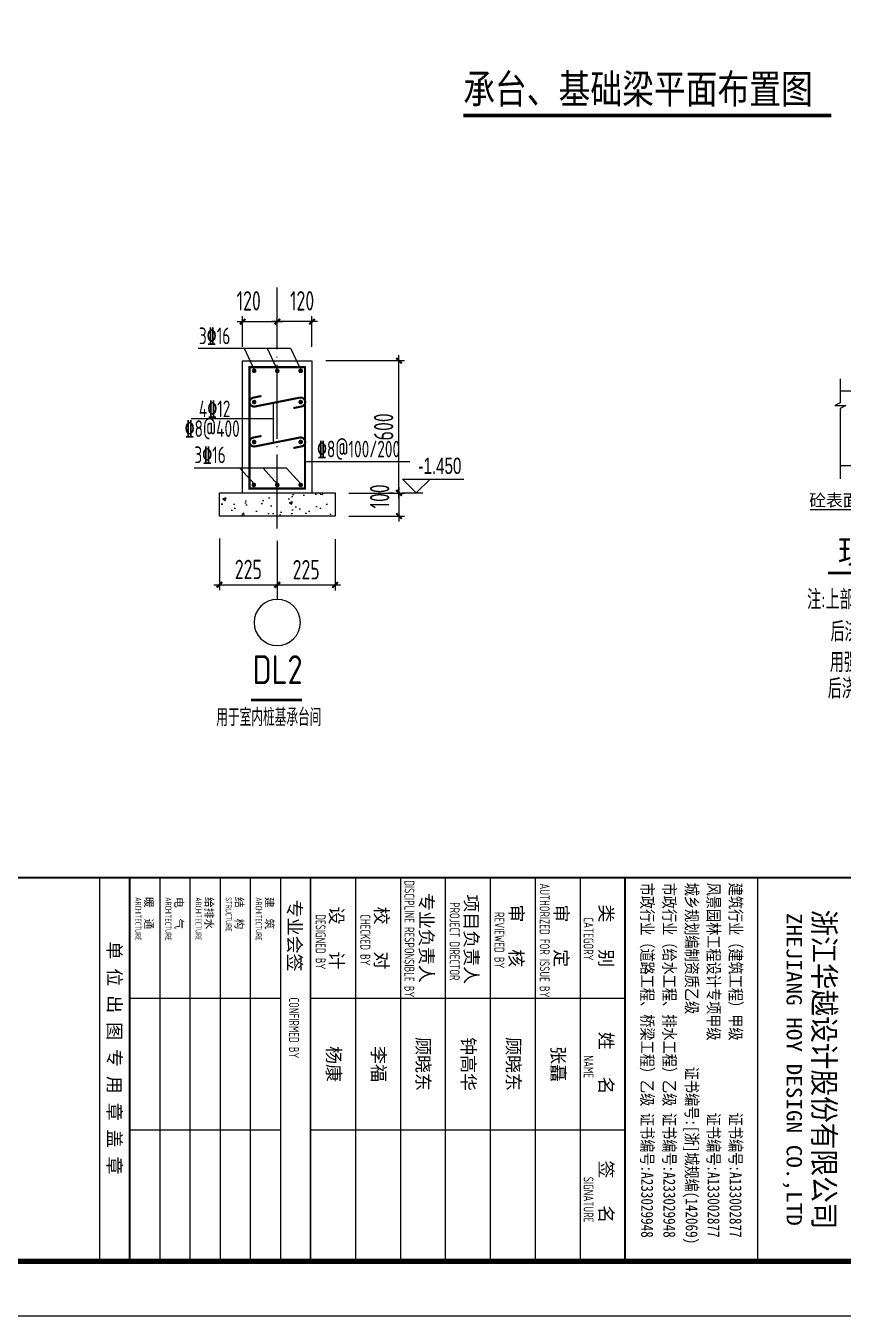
# Model space of a CAD drawing. Extents: x 14475413 to 15955882, y -732572 to -282951.
# Drawn here: x 14684534 to 14706913, y -624250 to -588937 of the extents above; entities that cross this region are included whole.
import ezdxf
from ezdxf.enums import TextEntityAlignment as Align

# ---------------------------------------------------------------- set-up
doc = ezdxf.new("R2010")
doc.units = 0
doc.header["$LTSCALE"] = 1000
doc.header["$MEASUREMENT"] = 0
doc.linetypes.add('DOTE', pattern=[2.42, 2, -0.2, 0.02, -0.2])
for name, color, linetype in [('3T_WOOD', 21, 'Continuous'), ('AXIS', 3, 'Continuous'), ('AXIS_TEXT', 7, 'Continuous'), ('COLU_DE_DIM', 3, 'Continuous'), ('dim', 7, 'Continuous'), ('DIM_SYMB', 3, 'Continuous'), ('DOTE', 1, 'DOTE'), ('LZ_DIM', 3, 'Continuous'), ('LZ_HATCH', 253, 'Continuous'), ('LZ_LINE', 7, 'Continuous'), ('LZ_OTHER', 7, 'Continuous'), ('LZ_STEEL', 1, 'Continuous'), ('PUB_TEXT', 7, 'Continuous'), ('PUB_TITLE', 4, 'Continuous'), ('REIN', 1, 'Continuous'), ('TEXT', 7, 'Continuous'), ('THICK', 6, 'Continuous'), ('TK', 4, 'Continuous'), ('梁__实线', 4, 'Continuous'), ('灰土垫层', 215, 'Continuous'), ('表格', 7, 'Continuous')]:
    doc.layers.add(name, color=color, linetype=linetype)
doc.styles.add('-宋体', font='', dxfattribs={"width": 0.8})
doc.styles.add('COMPLEX', font='COMPLEX')
doc.styles.add('HT', font='simhei.ttf', dxfattribs={"width": 0.8})
doc.styles.add('TSSD_Dimension', font='Tssdeng.shx', dxfattribs={"width": 0.7, "bigfont": 'hztxt.shx'})
doc.styles.add('TSSD_REIN', font='tssdeng.shx', dxfattribs={"width": 0.7, "bigfont": 'tssdchn.shx'})
doc.styles.add('图签宋体', font='', dxfattribs={"height": 300})
doc.styles.add('图签黑体', font='simhei.ttf', dxfattribs={"height": 550})
doc.styles.add('天和', font='天和字符.shx', dxfattribs={"width": 0.7, "bigfont": '天和汉字.shx'})
doc.styles.add('宋体', font='', dxfattribs={"width": 0.8})
doc.styles.get('-宋体').set_extended_font_data('SimSun')
doc.styles.get('图签宋体').set_extended_font_data('NSimSun')
doc.styles.get('宋体').set_extended_font_data('SimSun')
doc.dimstyles.new('TSSD_25_150', dxfattribs={"dimtxt": 525, "dimasz": 150, "dimexe": 150, "dimexo": 375, "dimgap": 150, "dimtad": 1, "dimdec": 0, "dimlfac": 0.166667, "dimzin": 0, "dimdsep": 46, "dimtxsty": 'TSSD_Dimension', "dimblk": 'ARCHTICK', "dimblk1": 'ARCHTICK', "dimblk2": 'ARCHTICK', "dimcen": 0, "dimdle": 150, "dimclrt": 7, "dimadec": 0, "dimazin": 0, "dimtfac": 1, "dimtdec": 0, "dimtix": 1, "dimtmove": 2, "dimatfit": 3, "dimfxl": 0, "dimtolj": 1, "dimtzin": 0, "dimarcsym": 0})

# ---------------------------------------------------------------- blocks, each defined once
blk = doc.blocks.new('GeYuanFrame_62714837', base_point=(20.09, 4.53))
at = {"layer": 'PUB_TITLE'}
for points in [[(1013.09, 235.33), (1013.09, 292.73)], [(1037.09, 235.33), (1037.09, 292.73)], [(1013.09, 202.33), (1013.09, 229.83)], [(1037.09, 202.33), (1037.09, 229.83)]]:
    blk.add_lwpolyline(points, dxfattribs=at)
at = {"layer": 'TK'}
for p, q in [((991.09, 316.93), (1061.09, 316.93)), ((991.09, 284.53), (1061.09, 284.53)), ((991.09, 276.33), (1061.09, 276.33)), ((991.09, 268.13), (1061.09, 268.13)), ((991.09, 259.93), (1061.09, 259.93)), ((991.09, 251.73), (1061.09, 251.73)), ((991.09, 243.53), (1061.09, 243.53)), ((991.09, 235.33), (1061.09, 235.33)), ((991.09, 235.33), (1061.09, 235.33))]:
    blk.add_line(p, q, dxfattribs=at)
blk.add_lwpolyline([(20.09, 4.53), (20.09, 598.53), (1071.09, 598.53), (1071.09, 4.53)], close=True, dxfattribs=at)
at = {"layer": 'TK', "const_width": 1}
blk.add_lwpolyline([(45.09, 588.53), (1061.09, 588.53), (1061.09, 14.53), (45.09, 14.53)], close=True, dxfattribs=at)
at = {"layer": 'TK'}
for points, const_width in [([(991.09, 588.53), (991.09, 14.53)], 0.4), ([(991.09, 292.73), (1061.09, 292.73)], 0.35), ([(991.09, 292.73), (1061.09, 292.73)], 0.35), ([(991.09, 235.33), (1061.09, 235.33)], 0.35), ([(991.09, 202.33), (1061.09, 202.33)], 0.35)]:
    blk.add_lwpolyline(points, dxfattribs=dict(at, const_width=const_width))
for points in [[(991.09, 292.73), (1061.09, 292.73)], [(991.09, 235.33), (1061.09, 235.33)], [(991.09, 229.83), (1061.09, 229.83)], [(991.09, 224.33), (1061.09, 224.33)], [(991.09, 218.83), (1061.09, 218.83)], [(991.09, 213.33), (1061.09, 213.33)], [(991.09, 207.83), (1061.09, 207.83)], [(991.09, 202.33), (1061.09, 202.33)], [(991.09, 196.83), (1061.09, 196.83)]]:
    blk.add_lwpolyline(points, dxfattribs=at)
for s, height, style, width, p in [('浙江华越设计股份有限公司', 3.96, 'HT', 0.9, (1026.07, 329.16)), ('ZHEJIANG HOY DESIGN CO.,LTD', 2.8, '图签黑体', 1.11, (1026.06, 323.29))]:
    blk.add_text(s, height=height, dxfattribs=dict(at, style=style, width=width)).set_placement(p, align=Align.MIDDLE)
for s, height, style, width, p in [('建筑行业（建筑工程）甲级           证书编号:A133002877', 2.2, '-宋体', 0.8, (992, 311.83)), ('风景园林工程设计专项甲级           证书编号:A133002877', 2.2, '-宋体', 0.8, (992, 307.81)), ('城乡规划编制资质乙级        证书编号:[浙]城规编(142069)', 2.2, '-宋体', 0.8, (992, 303.82)), ('市政行业（给水工程、排水工程）乙级 证书编号:A233029948', 2.2, '-宋体', 0.8, (992, 299.74)), ('市政行业（道路工程、桥梁工程）乙级 证书编号:A233029948', 2.2, '-宋体', 0.8, (992, 295.69)), ('CATEGORY', 1.8, 'TSSD_REIN', 0.7, (998.32, 285.17)), ('NAME', 1.8, 'TSSD_REIN', 0.7, (1023.51, 285.17)), ('SIGNATURE', 1.8, 'TSSD_REIN', 0.7, (1045.66, 285.17)), ('AUTHORIZED FOR ISSUE BY', 1.8, 'TSSD_REIN', 0.7, (992.12, 277.17)), ('REVIEWED BY', 1.8, 'TSSD_REIN', 0.7, (997.36, 268.91)), ('PROJECT DIRECTOR', 1.8, 'TSSD_REIN', 0.7, (995.55, 260.74)), ('DISCIPLINE RESPONSIBLE BY', 1.8, 'TSSD_REIN', 0.7, (991.57, 252.48)), ('CHECKED BY', 1.8, 'TSSD_REIN', 0.7, (997.75, 244.44)), ('DESIGNED BY', 1.8, 'TSSD_REIN', 0.7, (997.76, 236.27)), ('CONFIRMED BY', 1.8, 'TSSD_REIN', 0.7, (1012.94, 231.42)), ('ARCHITECTURE', 1.08, 'TSSD_REIN', 0.7, (994.65, 225.34)), ('STRUCTURE', 1.08, 'TSSD_REIN', 0.7, (994.65, 219.84)), ('ARCHITECTURE', 1.08, 'TSSD_REIN', 0.7, (994.65, 214.34)), ('ARCHITECTURE', 1.08, 'TSSD_REIN', 0.7, (994.65, 208.84)), ('ARCHITECTURE', 1.08, 'TSSD_REIN', 0.7, (994.65, 203.34))]:
    blk.add_text(s, height=height, dxfattribs=dict(at, style=style, width=width)).set_placement(p)
at = {"layer": 'TK', "style": '图签宋体'}
for s, height, p in [('类   别', 2.4, (995.97, 288.09)), ('姓   名', 2.4, (1019.2, 288.09)), ('签   名', 2.4, (1042.68, 288.09)), ('审   定', 2.4, (995.97, 279.89)), ('审   核', 2.4, (995.97, 271.69)), ('项目负责人', 2.4, (994.13, 263.49)), ('专业负责人', 2.4, (993.89, 255.29)), ('校   对', 2.4, (996.38, 247.09)), ('设   计', 2.4, (996.36, 238.89)), ('专业会签', 2.4, (995.12, 231.24)), ('建  筑', 1.44, (994.61, 227.11)), ('结  构', 1.44, (994.61, 221.61)), ('给排水', 1.44, (994.61, 216.11)), ('电  气', 1.44, (994.61, 210.61)), ('暖  通', 1.44, (994.61, 205.11)), ('单 位 出 图 专 用 章 盖 章', 2.4, (1002.72, 198.35))]:
    blk.add_text(s, height=height, dxfattribs=at).set_placement(p)
at = {"layer": 'TK', "char_height": 2.4, "width": 24, "attachment_point": 5, "style": '图签宋体'}
for s, insert in [('张矗', (1025.09, 280.4)), ('顾晓东', (1025.09, 272.23)), ('钟高华', (1025.09, 264.03)), ('顾晓东', (1025.09, 255.76)), ('李福', (1025.09, 247.63)), ('杨康', (1025.09, 239.43))]:
    blk.add_mtext(s, dxfattribs=dict(at, insert=insert))
blk = doc.blocks.new('_ArchTick')
at = {"color": 0, "linetype": 'ByBlock', "const_width": 0.4}
blk.add_lwpolyline([(-0.5, -0.5), (0.5, 0.5)], dxfattribs=at)
blk = doc.blocks.new('*D575')
at = {"layer": 'COLU_DE_DIM', "color": 0, "lineweight": -2}
for p, q in [((14945894, -429581), (14947132, -429581)), ((14946044, -430260), (14946044, -429431)), ((14946982, -430260), (14946982, -429431))]:
    blk.add_line(p, q, dxfattribs=at)
at = {"layer": 'Defpoints', "color": 0}
for p in [(14946982, -429581), (14946044, -430635), (14946982, -430635)]:
    blk.add_point(p, dxfattribs=at)
at = {"layer": 'COLU_DE_DIM', "color": 0, "lineweight": -2, "xscale": 150, "yscale": 150, "zscale": 150, "rotation": 180}
blk.add_blockref('_ArchTick', (14946044, -429581), dxfattribs=at)
at = {"layer": 'COLU_DE_DIM', "color": 0, "lineweight": -2, "xscale": 150, "yscale": 150, "zscale": 150}
blk.add_blockref('_ArchTick', (14946982, -429581), dxfattribs=at)
at = {"layer": 'COLU_DE_DIM', "color": 7, "insert": (14946209, -429018), "char_height": 525, "attachment_point": 5, "style": 'TSSD_Dimension'}
blk.add_mtext('\\A1;120', dxfattribs=at)
blk = doc.blocks.new('*D576')
at = {"layer": 'COLU_DE_DIM', "color": 0, "lineweight": -2}
for p, q in [((14948294, -430635), (14950422, -430635)), ((14950272, -434362), (14950272, -430485)), ((14948919, -434212), (14950422, -434212))]:
    blk.add_line(p, q, dxfattribs=at)
at = {"layer": 'Defpoints', "color": 0}
for p in [(14947919, -430635), (14950272, -430635), (14948544, -434212)]:
    blk.add_point(p, dxfattribs=at)
at = {"layer": 'COLU_DE_DIM', "color": 0, "lineweight": -2, "xscale": 150, "yscale": 150, "zscale": 150}
for p, rotation in [((14950272, -430635), 90), ((14950272, -434212), 270)]:
    blk.add_blockref('_ArchTick', p, dxfattribs=dict(at, rotation=rotation))
at = {"layer": 'COLU_DE_DIM', "color": 7, "insert": (14949859, -432424), "char_height": 525, "attachment_point": 5, "rotation": 90, "style": 'TSSD_Dimension'}
blk.add_mtext('\\A1;600', dxfattribs=at)
blk = doc.blocks.new('*D577')
at = {"layer": 'COLU_DE_DIM', "color": 0, "lineweight": -2}
for p, q in [((14948069, -429581), (14946832, -429581)), ((14946982, -430260), (14946982, -429431)), ((14947919, -430260), (14947919, -429431))]:
    blk.add_line(p, q, dxfattribs=at)
at = {"layer": 'Defpoints', "color": 0}
for p in [(14946982, -429581), (14946982, -430635), (14947919, -430635)]:
    blk.add_point(p, dxfattribs=at)
at = {"layer": 'COLU_DE_DIM', "color": 0, "lineweight": -2, "xscale": 150, "yscale": 150, "zscale": 150, "rotation": 180}
blk.add_blockref('_ArchTick', (14946982, -429581), dxfattribs=at)
at = {"layer": 'COLU_DE_DIM', "color": 0, "lineweight": -2, "xscale": 150, "yscale": 150, "zscale": 150}
blk.add_blockref('_ArchTick', (14947919, -429581), dxfattribs=at)
at = {"layer": 'COLU_DE_DIM', "color": 7, "insert": (14947653, -429018), "char_height": 525, "attachment_point": 5, "style": 'TSSD_Dimension'}
blk.add_mtext('\\A1;120', dxfattribs=at)
blk = doc.blocks.new('_AXISO')
blk.add_circle((0, 0), 0.5)
at = {"layer": 'AXIS_TEXT', "style": 'COMPLEX', "width": 1.041667}
blk.add_attdef('A', text='', height=0.56, dxfattribs=at).set_placement((-0.25, -0.28), (0.25, -0.28), align=Align.FIT)
blk = doc.blocks.new('*D578')
at = {"layer": 'COLU_DE_DIM', "color": 0, "lineweight": -2}
for p, q in [((14945419, -435446), (14945419, -436841)), ((14946982, -435508), (14946982, -436841)), ((14945269, -436691), (14947132, -436691))]:
    blk.add_line(p, q, dxfattribs=at)
at = {"layer": 'Defpoints', "color": 0}
for p in [(14945419, -435071), (14946982, -435133), (14946982, -436691)]:
    blk.add_point(p, dxfattribs=at)
at = {"layer": 'COLU_DE_DIM', "color": 0, "lineweight": -2, "xscale": 150, "yscale": 150, "zscale": 150, "rotation": 180}
blk.add_blockref('_ArchTick', (14945419, -436691), dxfattribs=at)
at = {"layer": 'COLU_DE_DIM', "color": 0, "lineweight": -2, "xscale": 150, "yscale": 150, "zscale": 150}
blk.add_blockref('_ArchTick', (14946982, -436691), dxfattribs=at)
at = {"layer": 'COLU_DE_DIM', "color": 7, "insert": (14946200, -436278), "char_height": 525, "attachment_point": 5, "style": 'TSSD_Dimension'}
blk.add_mtext('\\A1;225', dxfattribs=at)
blk = doc.blocks.new('*D579')
at = {"layer": 'COLU_DE_DIM', "color": 0, "lineweight": -2}
for p, q in [((14946982, -435508), (14946982, -436846)), ((14948544, -435457), (14948544, -436846)), ((14946832, -436696), (14948694, -436696))]:
    blk.add_line(p, q, dxfattribs=at)
at = {"layer": 'Defpoints', "color": 0}
for p in [(14946982, -435133), (14948544, -435082), (14948544, -436696)]:
    blk.add_point(p, dxfattribs=at)
at = {"layer": 'COLU_DE_DIM', "color": 0, "lineweight": -2, "xscale": 150, "yscale": 150, "zscale": 150, "rotation": 180}
blk.add_blockref('_ArchTick', (14946982, -436696), dxfattribs=at)
at = {"layer": 'COLU_DE_DIM', "color": 0, "lineweight": -2, "xscale": 150, "yscale": 150, "zscale": 150}
blk.add_blockref('_ArchTick', (14948544, -436696), dxfattribs=at)
at = {"layer": 'COLU_DE_DIM', "color": 7, "insert": (14947763, -436284), "char_height": 525, "attachment_point": 5, "style": 'TSSD_Dimension'}
blk.add_mtext('\\A1;225', dxfattribs=at)
blk = doc.blocks.new('*D580')
at = {"layer": 'COLU_DE_DIM', "color": 0, "lineweight": -2}
for p, q in [((14949973, -434208), (14950122, -434208)), ((14950272, -434058), (14950272, -434984)), ((14948919, -434834), (14950422, -434834))]:
    blk.add_line(p, q, dxfattribs=at)
at = {"layer": 'Defpoints', "color": 0}
for p in [(14950348, -434208), (14948544, -434834), (14950272, -434834)]:
    blk.add_point(p, dxfattribs=at)
at = {"layer": 'COLU_DE_DIM', "color": 0, "lineweight": -2, "xscale": 150, "yscale": 150, "zscale": 150}
for p, rotation in [((14950272, -434208), 90), ((14950272, -434834), 270)]:
    blk.add_blockref('_ArchTick', p, dxfattribs=dict(at, rotation=rotation))
at = {"layer": 'COLU_DE_DIM', "color": 7, "insert": (14949750, -434304), "char_height": 525, "attachment_point": 5, "rotation": 90, "style": 'TSSD_Dimension'}
blk.add_mtext('\\A1;100', dxfattribs=at)
blk = doc.blocks.new('_ARROW')
blk.add_solid([(0, 0), (-1, 0.1), (-1, -0.1)])
blk = doc.blocks.new('A$C42645AC8')
at = {"layer": 'THICK'}
h = blk.add_hatch(dxfattribs=at)
h.set_pattern_fill('NET', color=256, scale=1184.433164, angle=45, style=0)
h.set_pattern_definition([(45, (-60331.35, -191404.68), (-104.69009, 104.69009), []), (135, (-60331.35, -191404.68), (-104.69009, -104.69009), [])])
h.paths.add_polyline_path([(6307, 6968), (6307, 7224), (3346, 7224), (3346, 6968)])
h.paths.add_polyline_path([(3346, 6968), (3346, 5585), (6307, 5585), (6307, 6968)])
h.paths.add_polyline_path([(6307, 5329), (6307, 5585), (3346, 5585), (3346, 5329)])
at = {"layer": 'dim'}
for p, q in [((1169, 8584), (3466, 8584)), ((1289, 7524), (1289, 8704)), ((3226, 8584), (6427, 8584)), ((3346, 7524), (3346, 8704)), ((3346, 7524), (3346, 8704)), ((6187, 8584), (8483, 8584)), ((6307, 7524), (6307, 8704)), ((6307, 7524), (6307, 8704)), ((8363, 7524), (8363, 8704)), ((14289, 6608), (14992, 6608)), ((14872, 6608), (14872, 6728)), ((14872, 6608), (14872, 6233)), ((14289, 6233), (14992, 6233)), ((14872, 6233), (14872, 6113)), ((13815, 5064), (14992, 5064)), ((14872, 5064), (14872, 5184)), ((14872, 5064), (14872, 4689)), ((13815, 4689), (14992, 4689)), ((14872, 4689), (14872, 4569))]:
    blk.add_line(p, q, dxfattribs=at)
at = {"layer": 'THICK'}
for p, q in [((834, 7527), (834, 6920)), ((834, 7224), (9080, 7224)), ((3346, 7224), (3346, 5329)), ((6307, 7224), (6307, 5329)), ((9080, 7527), (9080, 6393)), ((834, 6920), (692, 6849)), ((7138, 7171), (7138, 4253)), ((692, 6849), (976, 6849)), ((976, 6849), (834, 6778)), ((834, 6778), (834, 4986)), ((11857, 6864), (11857, 6451)), ((11857, 6608), (13989, 6608)), ((13515, 6608), (13989, 6608)), ((13989, 6864), (13989, 6451)), ((9080, 6393), (8938, 6322)), ((8938, 6322), (9222, 6322)), ((9222, 6322), (9080, 6251)), ((9080, 6251), (9080, 4986)), ((11857, 6451), (11715, 6380)), ((11715, 6380), (11999, 6380)), ((11999, 6380), (11857, 6309)), ((11857, 6309), (11857, 5895)), ((13989, 6451), (13847, 6380)), ((13847, 6380), (14131, 6380)), ((14131, 6380), (13989, 6309)), ((13989, 6309), (13989, 5895)), ((11857, 6134), (12331, 6134)), ((12331, 6134), (12331, 4689)), ((12529, 5064), (13259, 6227)), ((12559, 6227), (13294, 5035)), ((13515, 6134), (13989, 6134)), ((13515, 6134), (13515, 4689)), ((13989, 6134), (13989, 6016)), ((9642, 5646), (12932, 5646)), ((834, 5329), (9080, 5329)), ((12331, 4689), (13515, 4689)), ((7138, 4253), (9385, 4253))]:
    blk.add_line(p, q, dxfattribs=at)
for points, const_width in [([(5020, 8207), (5020, 7435)], 41.5), ([(8363, 6968), (1289, 6968), (1289, 6968), (1464, 6814)], 41.5), ([(1289, 6968), (8363, 6968), (8363, 6968), (8188, 6814)], 41.5), ([(7209, 7029), (7085, 6906)], 41.5), ([(12464, 6505), (12464, 4796), (13383, 4796), (13383, 6505), (12464, 6505)], 41.5), ([(8363, 5585), (1289, 5585), (1289, 5585), (1464, 5738)], 41.5), ([(1289, 5585), (8363, 5585), (8363, 5585), (8188, 5738)], 41.5), ([(7209, 5647), (7085, 5523)], 41.5), ([(5020, 4971), (5020, 4199)], 41.5), ([(517, 2596), (9334, 2596)], 72.1), ([(11964, 2783), (13850, 2783)], 72.1)]:
    blk.add_lwpolyline(points, dxfattribs=dict(at, const_width=const_width))
at = {"layer": 'THICK', "const_width": 59.2}
for points in [[(12588, 6227, 1), (12529, 6227, 1), (12588, 6227)], [(13318, 6227, 1), (13259, 6227, 1), (13318, 6227)], [(12588, 5064, 1), (12529, 5064, 1), (12588, 5064)], [(13323, 5064, 1), (13264, 5064, 1), (13323, 5064)]]:
    blk.add_lwpolyline(points, format="xyb", dxfattribs=at)
at = {"layer": 'THICK'}
blk.add_lwpolyline([(3346, 5576), (2358, 4203), (67, 4203)], dxfattribs=at)
at = {"layer": 'dim', "xscale": 120, "yscale": 120, "zscale": 120}
for p, rotation in [((1289, 8584), 180), ((3346, 8584), 180), ((6307, 8584), 180), ((14872, 6608), 270), ((14872, 6233), 90), ((14872, 5064), 270), ((14872, 4689), 90)]:
    blk.add_blockref('_ArchTick', p, dxfattribs=dict(at, rotation=rotation))
for p in [(3346, 8584), (6307, 8584), (8363, 8584)]:
    blk.add_blockref('_ArchTick', p, dxfattribs=at)
at = {"layer": 'THICK', "xscale": 284.2639593909151, "yscale": 284.263959390868, "zscale": 284.263959390863, "rotation": 57.73537815400558}
blk.add_blockref('_ARROW', (3346, 5576), dxfattribs=at)
at = {"layer": 'dim', "color": 7, "char_height": 550, "attachment_point": 5, "style": 'TSSD_Dimension'}
for s, insert in [('\\A1;La', (2317, 8884)), ('\\A1;800', (4826, 8884)), ('\\A1;La', (7335, 8884))]:
    blk.add_mtext(s, dxfattribs=dict(at, insert=insert))
at = {"layer": 'dim', "color": 7, "char_height": 500, "attachment_point": 5, "rotation": 90, "style": 'TSSD_Dimension'}
for insert in [(14572, 6608), (14572, 5064)]:
    blk.add_mtext('\\A1;80', dxfattribs=dict(at, insert=insert))
at = {"layer": 'THICK', "style": '-宋体'}
for s, height, p in [('A', 355, (5201, 7681)), ('砼表面凿毛', 312.2, (44, 4286)), ('A', 355, (5201, 4347)), ('现浇梁后浇施工缝详图', 600.4, (762, 2842)), ('A-A', 600.4, (12340, 2944))]:
    blk.add_text(s, height=height, dxfattribs=at).set_placement(p)
at = {"layer": 'THICK', "style": 'TSSD_REIN', "width": 0.7}
for p in [(9812, 5706), (7308, 4313)]:
    blk.add_text('4\x8416附加钢筋', height=349.7, dxfattribs=at).set_placement(p)
at = {"layer": '表格', "linetype": 'Continuous', "style": 'TSSD_REIN', "width": 0.75}
for s, p in [('注:上部结构中凡现浇构件均设后浇施工缝详图', (-11, 1667)), ('后浇带处的砼应至少在两个月后浇灌（注明为沉降后浇带的浇灌时间另作规定），采', (586, 853)), ('用强度等级提高一级的微膨胀砼，并特别注意加强早期15天内浇水养护。', (568, 72)), ('后浇带混凝土微膨胀剂SY-G掺量12%%%，限制膨胀率大于0.03%%%', (514, -597))]:
    blk.add_text(s, height=500, rotation=359.99, dxfattribs=at).set_placement(p)
blk = doc.blocks.new('2311321321')
at = {"layer": 'LZ_HATCH', "ltscale": 0.01}
h = blk.add_hatch(dxfattribs=at)
h.set_pattern_fill('AR-CONC', color=256, scale=125, style=0)
h.set_pattern_definition([(50, (14715506.1, -602025.06), (896.5752, -78.4402), [93.75, -1031.25]), (355, (14715506.1, -602025.1), (-173.4392, 940.2402), [75, -825]), (100.4514, (14715580.8, -602031.6), (723.1367, 861.7994), [79.6752, -876.4276]), (46.1842, (14715506.1, -601775.1), (1334.0513, -206.8988), [140.625, -1546.875]), (96.6356, (14715617.3, -601792.3), (1168.3284, 1217.6473), [119.513, -1314.641]), (351.1842, (14715506.1, -601775), (1168.3274, 1217.648), [112.5, -1237.5]), (21, (14715631.1, -601837.56), (746.1338, -503.2736), [93.75, -1031.25]), (326, (14715631.1, -601837.6), (304.1442, 906.4376), [75, -825]), (71.4514, (14715693.3, -601879.5), (1050.2783, 403.163), [79.6752, -876.4276]), (37.5, (14715506.08, -602025.06), (15.19982, 416.1173), [0, -815, 0, -837.5, 0, -828.125]), (7.5, (14715506.1, -602025.06), (328.8369, 493.01464), [0, -477.5, 0, -796.25, 0, -315.625]), (327.5, (14715227.33, -602025.06), (667.27805, -28.1936), [0, -312.5, 0, -975, 0, -1293.75]), (317.5, (14715102.33, -602025.06), (728.9827, 125.1312), [0, -406.25, 0, -647.5, 0, -918.75])])
h.paths.add_polyline_path([(14945419.2, -434208.3), (14948544.2, -434208.3), (14948544.2, -434836.9), (14945419.2, -434836.9)])
at = {"color": 2}
blk.add_line((14947731.7, -433358.1), (14950565.3, -433358.1), dxfattribs=at)
at = {"layer": 'AXIS'}
blk.add_line((14946981.7, -435507.8), (14946981.7, -437086.7), dxfattribs=at)
at = {"layer": 'DOTE', "linetype": 'DOTE'}
blk.add_line((14946981.7, -435168.8), (14946981.7, -428662), dxfattribs=at)
at = {"layer": 'LZ_DIM', "ltscale": 0.01}
blk.add_line((14950352.3, -434211.9), (14950921.7, -434211.9), dxfattribs=at)
at = {"layer": 'LZ_LINE', "linetype": 'Continuous'}
for p, q in [((14946044.2, -434208.3), (14946044.2, -430635.4)), ((14946044.2, -430635.4), (14947919.2, -430635.4)), ((14947919.2, -430635.4), (14947919.2, -434210.3))]:
    blk.add_line(p, q, dxfattribs=at)
at = {"layer": 'LZ_OTHER'}
for p, q in [((14944846.9, -430299.5), (14947340.7, -430299.5)), ((14946082.1, -430299.5), (14946356.6, -430880.8)), ((14946707.1, -430299.5), (14946981.6, -430880.8)), ((14947340.7, -430299.5), (14947614.5, -430879.3)), ((14946880.3, -432850.1), (14946880.3, -431775)), ((14946880.3, -432207.2), (14944654.2, -432207.2)), ((14947230, -433540.8), (14944733, -433540.8)), ((14945971.4, -433540.8), (14946356.6, -433961.9)), ((14946596.4, -433540.8), (14946981.6, -433961.9)), ((14947230, -433540.8), (14947614.5, -433960.5))]:
    blk.add_line(p, q, dxfattribs=at)
at = {"layer": 'LZ_STEEL', "color": 4, "const_width": 62.5}
blk.add_lwpolyline([(14946231.7, -430812.6), (14947731.7, -430812.6), (14947731.7, -434086.9), (14946231.7, -434086.9), (14946231.7, -430812.6)], dxfattribs=at)
for points in [[(14946356.7, -430879.3, 1), (14946356.7, -430941.8, 1)], [(14946981.7, -430880.5, 1), (14946981.7, -430943, 1)], [(14947614.5, -430879.3, 1), (14947614.5, -430941.8, 1)], [(14946356.7, -431723, 1), (14946356.7, -431785.5, 1)], [(14947614.5, -431723, 1), (14947614.5, -431785.5, 1)], [(14946356.7, -432801.6, 1), (14946356.7, -432864.1, 1)], [(14947614.5, -432801.6, 1), (14947614.5, -432864.1, 1)], [(14946348.4, -433961.9, 1), (14946348.4, -434024.4, 1)], [(14946981.7, -433961.9, 1), (14946981.7, -434024.4, 1)], [(14947614.5, -433960.5, 1), (14947614.5, -434023, 1)]]:
    blk.add_lwpolyline(points, format="xyb", close=True, dxfattribs=at)
at = {"layer": 'PUB_TEXT', "color": 7}
for p, q in [((14950365.6, -433836.9), (14951115.6, -433836.9)), ((14950740.6, -434211.9), (14950365.6, -433836.9)), ((14951115.6, -433836.9), (14950740.6, -434211.9)), ((14950740.6, -433836.9), (14952030.6, -433836.9))]:
    blk.add_line(p, q, dxfattribs=at)
at = {"layer": 'REIN', "color": 4, "const_width": 56.2}
for points in [[(14946553.8, -431591), (14946333.1, -431634.6, 0.9997835), (14946380.3, -431873.8), (14947590.9, -431634.6, -1.0002165), (14947638.1, -431873.8), (14947417.4, -431917.4)], [(14946553.8, -432669.7), (14946333.1, -432713.3, 0.9997835), (14946380.3, -432952.4), (14947590.9, -432713.3, -1.0002165), (14947638.1, -432952.4), (14947417.4, -432996)]]:
    blk.add_lwpolyline(points, format="xyb", dxfattribs=at)
at = {"layer": 'THICK', "const_width": 78.1}
blk.add_lwpolyline([(14946270, -439806.9), (14947654.7, -439806.9)], dxfattribs=at)
at = {"layer": '梁__实线'}
blk.add_lwpolyline([(14945419.2, -434208.3), (14948544.2, -434208.3), (14948544.2, -434836.9), (14945419.2, -434836.9)], close=True, dxfattribs=at)
at = {"layer": '灰土垫层'}
for p, q in [((14945419.2, -434838.6), (14945419.2, -434208.3)), ((14948544.2, -434211.9), (14948544.2, -434836.9)), ((14948544.2, -434836.9), (14945419.2, -434838.6))]:
    blk.add_line(p, q, dxfattribs=at)
at = {"layer": 'AXIS', "xscale": -1250, "yscale": 1250, "zscale": 1250, "rotation": 180}
blk.add_blockref('_AXISO', (14946981.7, -437711.7), dxfattribs=at)
at = {"layer": 'PUB_TEXT', "style": 'TSSD_REIN', "width": 0.7}
for s, p in [('3\x8416', (14944862.6, -430190.1)), ('4\x8412', (14944862.6, -432161.9)), ('\x848@400', (14944475.6, -432696.5)), ('\x848@100/200', (14948054.2, -433248.8)), ('3\x8416', (14944740.3, -433405))]:
    blk.add_text(s, height=450, dxfattribs=at).set_placement(p)
at = {"layer": 'PUB_TEXT', "color": 7, "width": 0.7}
for s, height, style, p in [('-1.450', 437.5, '天和', (14951380, -433476.5)), ('用于室内桩基承台间', 475, 'TSSD_REIN', (14946753.6, -440250.2))]:
    blk.add_text(s, height=height, dxfattribs=dict(at, style=style)).set_placement(p, align=Align.MIDDLE)
at = {"layer": 'TEXT', "style": 'TSSD_REIN', "width": 0.8}
blk.add_text('DL2', height=781.25, dxfattribs=at).set_placement((14946990.7, -439611.6, 5437.6), align=Align.BOTTOM_CENTER)
at = {"layer": 'COLU_DE_DIM'}
dim = blk.add_linear_dim(base=(14946981.7, -429580.8), p1=(14946044.2, -430635.4), p2=(14946981.7, -430635.4), text='120', dimstyle='TSSD_25_150', dxfattribs=at)
dim.commit()
dim.dimension.update_dxf_attribs({"geometry": '*D575', "text_midpoint": (14946208.6, -429018.3), "dimtype": 128})
for base, p1, p2, angle, text, picture, middle in [((14946981.7, -429580.8), (14947919.2, -430635.4), (14946981.7, -430635.4), 180, '120', '*D577', (14947652.7, -429018.3)), ((14950271.8, -434833.8), (14950348.3, -434208.2), (14948544.2, -434833.8), 90, '100', '*D580', (14949749.9, -434304.4))]:
    dim = blk.add_linear_dim(base=base, p1=p1, p2=p2, angle=angle, text=text, dimstyle='TSSD_25_150', dxfattribs=at)
    dim.commit()
    dim.dimension.update_dxf_attribs({"geometry": picture, "text_midpoint": middle, "dimtype": 128})
dim = blk.add_linear_dim(base=(14950271.8, -430635.4), p1=(14948544.2, -434211.9), p2=(14947919.2, -430635.4), angle=90, text='600', dimstyle='TSSD_25_150', dxfattribs=at)
dim.commit()
dim.dimension.update_dxf_attribs({"geometry": '*D576', "text_midpoint": (14949859.3, -432423.7)})
for base, p1, p2, picture, middle in [((14946981.7, -436690.7), (14945419.2, -435070.9), (14946981.7, -435132.8), '*D578', (14946200.4, -436278.2)), ((14948544.2, -436696), (14946981.7, -435132.8), (14948544.2, -435081.8), '*D579', (14947762.9, -436283.5))]:
    dim = blk.add_linear_dim(base=base, p1=p1, p2=p2, text='225', dimstyle='TSSD_25_150', dxfattribs=at)
    dim.commit()
    dim.dimension.update_dxf_attribs({"geometry": picture, "text_midpoint": middle})

msp = doc.modelspace()

# ---------------------------------------------------------------- linework, layer by layer
at = {"layer": 'DIM_SYMB', "const_width": 105}
msp.add_lwpolyline([(14696509.5, -591393.7), (14706586.9, -591393.7)], dxfattribs=at)

# ---------------------------------------------------------------- block references
at = {"xscale": 150, "yscale": 150, "zscale": 150, "rotation": 270}
msp.add_blockref('GeYuanFrame_62714837', (14657709.1, -466600), dxfattribs=at)
at = {"xscale": 1.076399996876717, "yscale": 1.076400000602007, "zscale": 1.0764}
msp.add_blockref('A$C42645AC8', (14705936.6, -606703.8), dxfattribs=at)
at = {"layer": '3T_WOOD', "xscale": 1.012499999720603, "yscale": 1.012499999982538, "zscale": 1.0125}
msp.add_blockref('2311321321', (-442399.9, -162082.8), dxfattribs=at)

# ---------------------------------------------------------------- texts
at = {"layer": 'PUB_TEXT', "style": '宋体', "width": 0.8}
msp.add_text('承台、基础梁平面布置图', height=797.468, dxfattribs=at).set_placement((14696509.5, -591064.1))

doc.saveas('drawing.dxf')
